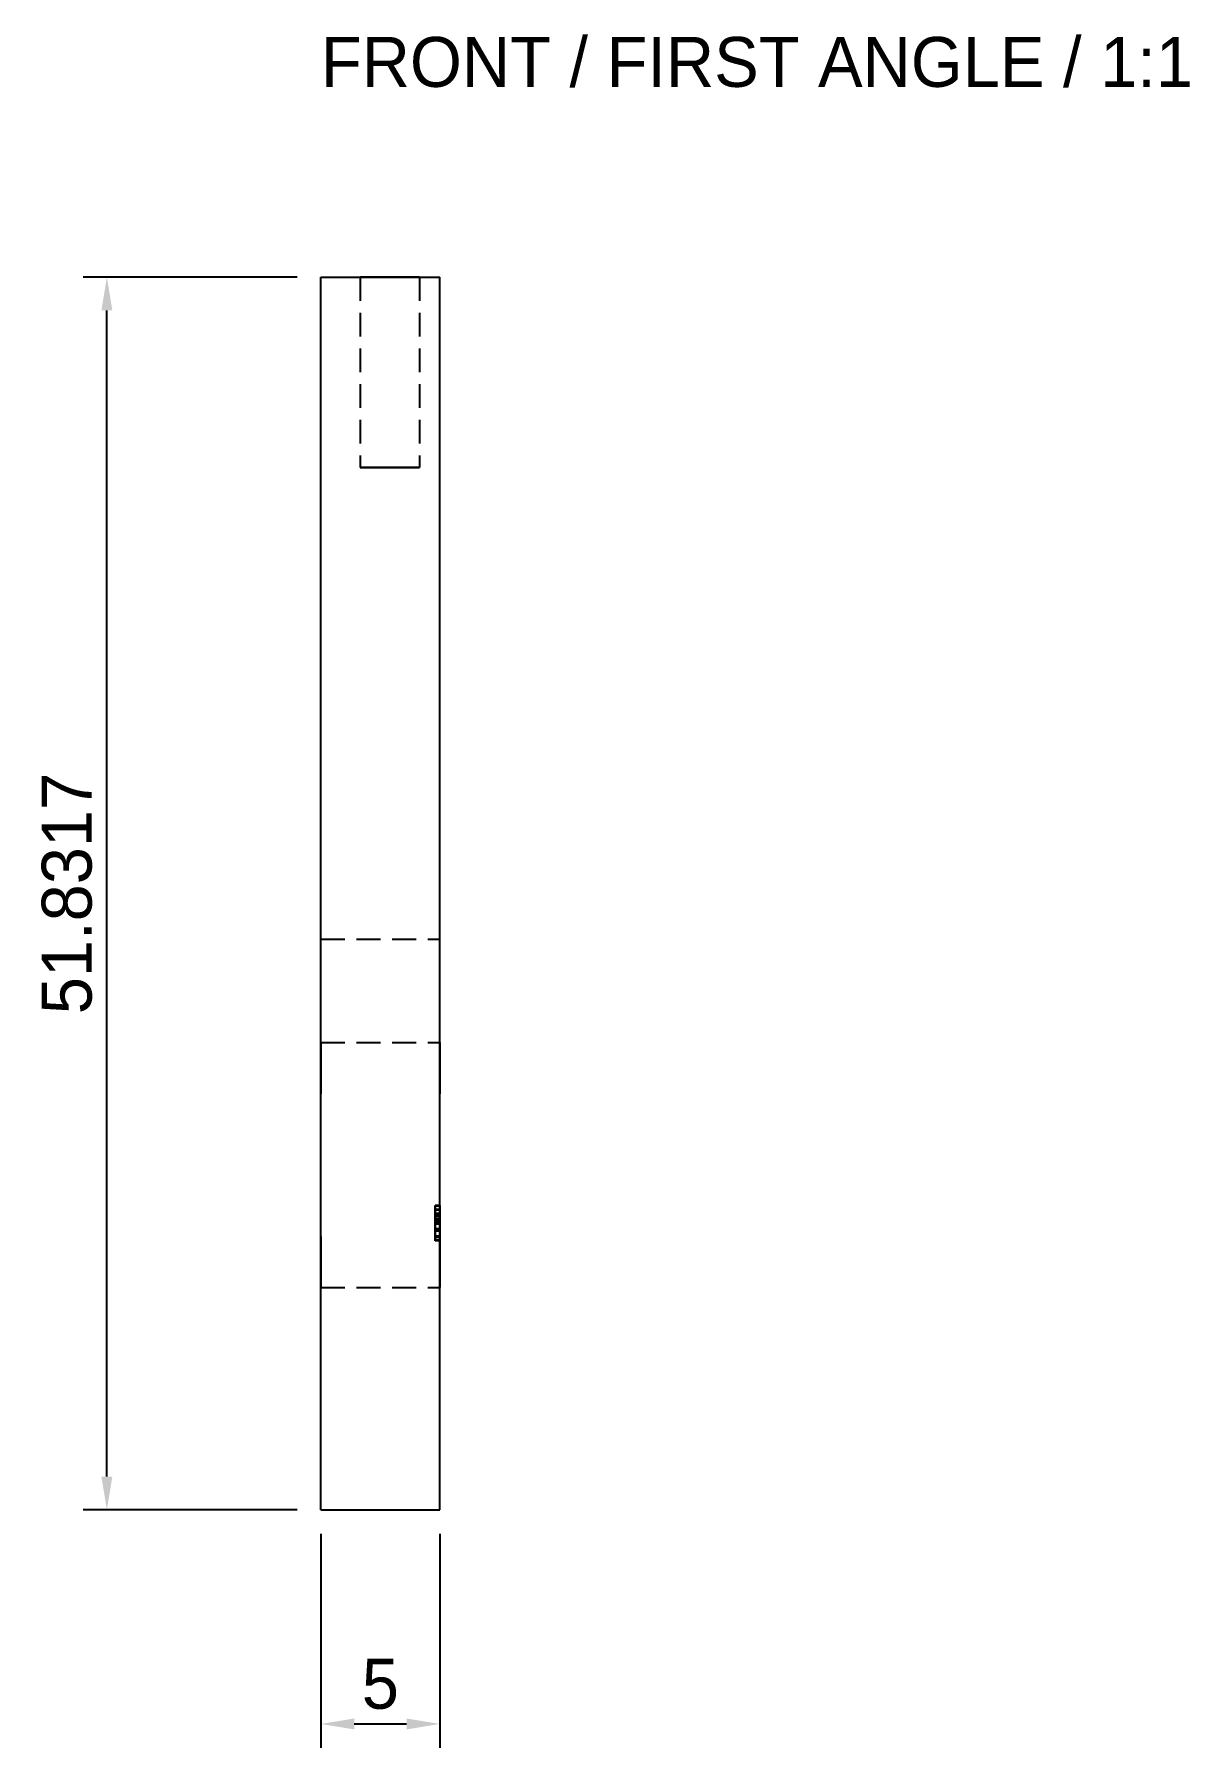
# Model space of a CAD drawing. Header units: millimetres. Extents: x -120 to 216, y -102 to 66.
# Drawn here: x -12.1 to 36.5, y -10 to 62 of the extents above; entities that cross this region are included whole.
import ezdxf

# ---------------------------------------------------------------- set-up
doc = ezdxf.new("R2010")
doc.units = ezdxf.units.MM
doc.linetypes.add('DASHED', pattern=[1.5, 1, -0.5])
for name, color, linetype in [('ANNOTATION', 7, 'Continuous'), ('DIMENSION', 3, 'Continuous'), ('HIDDEN', 8, 'DASHED'), ('VISIBLE', 7, 'Continuous')]:
    doc.layers.add(name, color=color, linetype=linetype)
doc.dimstyles.get("Standard").update_dxf_attribs({"dimtxt": 2.5, "dimasz": 2.5, "dimexe": 1.25, "dimexo": 0.625, "dimtad": 1, "dimcen": 2.5, "dimazin": 3, "dimtfac": 1, "dimtmove": 0, "dimatfit": 3})

msp = doc.modelspace()

# ---------------------------------------------------------------- linework, layer by layer
at = {"layer": 'HIDDEN'}
for points in [[(0, 24), (0, 51.83169)], [(0, 51.83169), (5, 51.83169)], [(1.65, 51.83169), (1.68134, 51.83169), (1.77379, 51.83169), (1.92271, 51.83169), (2.12064, 51.83169), (2.35765, 51.83169), (2.62185, 51.83169), (2.9, 51.83169), (3.17815, 51.83169), (3.44235, 51.83169), (3.67936, 51.83169), (3.87729, 51.83169), (4.02621, 51.83169), (4.11866, 51.83169), (4.15, 51.83169)], [(4.15, 51.83169), (4.11866, 51.83169), (4.02621, 51.83169), (3.87729, 51.83169), (3.67936, 51.83169), (3.44235, 51.83169), (3.17815, 51.83169), (2.9, 51.83169), (2.62185, 51.83169), (2.35765, 51.83169), (2.12064, 51.83169), (1.92271, 51.83169), (1.77379, 51.83169), (1.68134, 51.83169), (1.65, 51.83169)], [(1.65, 51.83169), (1.68134, 51.83169), (1.77379, 51.83169), (1.92271, 51.83169), (2.12064, 51.83169), (2.35765, 51.83169), (2.62185, 51.83169), (2.9, 51.83169), (3.17815, 51.83169), (3.44235, 51.83169), (3.67936, 51.83169), (3.87729, 51.83169), (4.02621, 51.83169), (4.11866, 51.83169), (4.15, 51.83169)], [(4.15, 51.83169), (4.11866, 51.83169), (4.02621, 51.83169), (3.87729, 51.83169), (3.67936, 51.83169), (3.44235, 51.83169), (3.17815, 51.83169), (2.9, 51.83169), (2.62185, 51.83169), (2.35765, 51.83169), (2.12064, 51.83169), (1.92271, 51.83169), (1.77379, 51.83169), (1.68134, 51.83169), (1.65, 51.83169)], [(1.65, 51.83169), (1.65, 43.83169)], [(1.65, 51.83169), (1.65, 43.83169)], [(4.15, 51.83169), (4.15, 43.83169)], [(4.15, 51.83169), (4.15, 43.83169)], [(5, 24), (5, 51.83169)], [(1.65, 43.83169), (1.68134, 43.83169), (1.77379, 43.83169), (1.92271, 43.83169), (2.12064, 43.83169), (2.35765, 43.83169), (2.62185, 43.83169), (2.9, 43.83169), (3.17815, 43.83169), (3.44235, 43.83169), (3.67936, 43.83169), (3.87729, 43.83169), (4.02621, 43.83169), (4.11866, 43.83169), (4.15, 43.83169)], [(4.15, 43.83169), (4.11866, 43.83169), (4.02621, 43.83169), (3.87729, 43.83169), (3.67936, 43.83169), (3.44235, 43.83169), (3.17815, 43.83169), (2.9, 43.83169), (2.62185, 43.83169), (2.35765, 43.83169), (2.12064, 43.83169), (1.92271, 43.83169), (1.77379, 43.83169), (1.68134, 43.83169), (1.65, 43.83169)], [(1.65, 43.83169), (1.68134, 43.83169), (1.77379, 43.83169), (1.92271, 43.83169), (2.12064, 43.83169), (2.35765, 43.83169), (2.62185, 43.83169), (2.9, 43.83169), (3.17815, 43.83169), (3.44235, 43.83169), (3.67936, 43.83169), (3.87729, 43.83169), (4.02621, 43.83169), (4.11866, 43.83169), (4.15, 43.83169)], [(4.15, 43.83169), (4.11866, 43.83169), (4.02621, 43.83169), (3.87729, 43.83169), (3.67936, 43.83169), (3.44235, 43.83169), (3.17815, 43.83169), (2.9, 43.83169), (2.62185, 43.83169), (2.35765, 43.83169), (2.12064, 43.83169), (1.92271, 43.83169), (1.77379, 43.83169), (1.68134, 43.83169), (1.65, 43.83169)], [(0, 0), (0, 24)], [(0, 24), (5, 24)], [(0, 24), (5, 24)], [(5, 0), (5, 24)], [(0, 17.5), (0, 17.74072), (0, 17.97842), (0, 18.2101), (0, 18.43285), (0, 18.64387), (0, 18.8405), (0, 19.02028), (0, 19.18094), (0, 19.32046), (0, 19.43708), (0, 19.52935), (0, 19.5961), (0, 19.63648), (0, 19.65)], [(0, 19.65), (0, 19.63648), (0, 19.5961), (0, 19.52935), (0, 19.43708), (0, 19.32046), (0, 19.18094), (0, 19.02028), (0, 18.8405), (0, 18.64387), (0, 18.43285), (0, 18.2101), (0, 17.97842), (0, 17.74072), (0, 17.5)], [(0, 19.65), (5, 19.65)], [(5, 17.5), (5, 17.74072), (5, 17.97842), (5, 18.2101), (5, 18.43285), (5, 18.64387), (5, 18.8405), (5, 19.02028), (5, 19.18094), (5, 19.32046), (5, 19.43708), (5, 19.52935), (5, 19.5961), (5, 19.63648), (5, 19.65)], [(5, 19.65), (5, 19.63648), (5, 19.5961), (5, 19.52935), (5, 19.43708), (5, 19.32046), (5, 19.18094), (5, 19.02028), (5, 18.8405), (5, 18.64387), (5, 18.43285), (5, 18.2101), (5, 17.97842), (5, 17.74072), (5, 17.5)], [(0, 11.5), (0, 17.5)], [(0, 11.5), (0, 17.5)], [(5, 11.5), (5, 17.5)], [(5, 11.5), (5, 17.5)], [(5, 12.79541), (4.8, 12.79541)], [(4.8, 12.79541), (4.8, 12.79221), (4.8, 12.78259), (4.8, 12.76657), (4.8, 12.74414)], [(4.8, 12.74658), (4.8, 12.76794), (4.8, 12.7832), (4.8, 12.79236), (4.8, 12.79541)], [(5, 12.77686), (4.8, 12.77686)], [(4.8, 12.77686), (4.8, 12.77371), (4.8, 12.76428), (4.8, 12.74857), (4.8, 12.72656)], [(4.8, 12.67969), (4.8, 12.70246), (4.8, 12.7222), (4.8, 12.7389), (4.8, 12.75256), (4.8, 12.76319), (4.8, 12.77078), (4.8, 12.77534), (4.8, 12.77686)], [(5, 12.77686), (4.8, 12.77686)], [(5, 12.77686), (4.8, 12.77686)], [(4.8, 12.58545), (4.8, 12.68262), (4.8, 12.77686)], [(4.8, 12.77686), (4.8, 11.33936)], [(5, 12.77686), (4.8, 12.77686)], [(4.8, 12.77686), (4.8, 12.77507), (4.8, 12.76971), (4.8, 12.76079), (4.8, 12.74829), (4.8, 12.73222), (4.8, 12.71259), (4.8, 12.68938), (4.8, 12.6626)], [(4.8, 12.6709), (4.8, 12.69573), (4.8, 12.71725), (4.8, 12.73547), (4.8, 12.75037), (4.8, 12.76196), (4.8, 12.77023), (4.8, 12.7752), (4.8, 12.77686)], [(5, 12.771), (4.8, 12.771)], [(4.8, 12.771), (4.8, 12.76971), (4.8, 12.76587), (4.8, 12.75946), (4.8, 12.75049)], [(5, 12.771), (4.8, 12.771)], [(4.8, 11.33936), (4.8, 12.771)], [(5, 12.771), (4.8, 12.771)], [(4.8, 12.771), (4.8, 11.33936)], [(5, 12.771), (4.8, 12.771)], [(4.8, 12.18311), (4.8, 12.771)], [(5, 12.771), (4.8, 12.771)], [(4.8, 12.771), (4.8, 12.18311)], [(5, 12.771), (4.8, 12.771)], [(4.8, 11.33936), (4.8, 12.771)], [(4.8, 12.75049), (4.8, 12.73346), (4.8, 12.71069), (4.8, 12.68219), (4.8, 12.64795)], [(4.8, 12.60352), (4.8, 12.6478), (4.8, 12.6864), (4.8, 12.71933), (4.8, 12.74658)], [(4.8, 12.74414), (4.8, 12.71548), (4.8, 12.68079), (4.8, 12.64005), (4.8, 12.59326)], [(4.8, 12.72656), (4.8, 12.69913), (4.8, 12.66711), (4.8, 12.63052), (4.8, 12.58936)], [(4.8, 12.40576), (4.8, 12.44871), (4.8, 12.48917), (4.8, 12.52714), (4.8, 12.56262), (4.8, 12.59562), (4.8, 12.62613), (4.8, 12.65415), (4.8, 12.67969)], [(4.8, 12.36279), (4.8, 12.41183), (4.8, 12.45786), (4.8, 12.50088), (4.8, 12.54089), (4.8, 12.5779), (4.8, 12.61191), (4.8, 12.64291), (4.8, 12.6709)], [(4.8, 12.6626), (4.8, 12.60205), (4.8, 12.53467), (4.8, 12.46045), (4.8, 12.37939)], [(4.8, 12.64795), (4.8, 12.59677), (4.8, 12.53894), (4.8, 12.47446), (4.8, 12.40332)], [(5, 12.63232), (4.8, 12.63232)], [(4.8, 12.63232), (4.8, 12.63132), (4.8, 12.6283), (4.8, 12.62326), (4.8, 12.61621), (4.8, 12.60715), (4.8, 12.59607), (4.8, 12.58298), (4.8, 12.56787)], [(4.8, 12.56885), (4.8, 12.59662), (4.8, 12.61646), (4.8, 12.62836), (4.8, 12.63232)], [(5, 12.63135), (4.8, 12.63135)], [(4.8, 12.63135), (4.8, 12.63016), (4.8, 12.62659), (4.8, 12.62064), (4.8, 12.6123), (4.8, 12.60159), (4.8, 12.5885), (4.8, 12.57303), (4.8, 12.55518)], [(4.8, 12.55957), (4.8, 12.57639), (4.8, 12.59097), (4.8, 12.60331), (4.8, 12.6134), (4.8, 12.62125), (4.8, 12.62686), (4.8, 12.63023), (4.8, 12.63135)], [(5, 12.62842), (4.8, 12.62842)], [(4.8, 12.62842), (4.8, 12.62448), (4.8, 12.61267), (4.8, 12.59299), (4.8, 12.56543)], [(4.8, 12.55908), (4.8, 12.57533), (4.8, 12.58942), (4.8, 12.60133), (4.8, 12.61108), (4.8, 12.61867), (4.8, 12.62408), (4.8, 12.62733), (4.8, 12.62842)], [(4.8, 12.40088), (4.8, 12.50574), (4.8, 12.60352)], [(4.8, 12.60205), (4.8, 11.5083)], [(4.8, 12.57275), (4.8, 12.58557), (4.8, 12.59473), (4.8, 12.60022), (4.8, 12.60205)], [(5, 12.60205), (4.8, 12.60205)], [(5, 12.60205), (4.8, 12.60205)], [(4.8, 12.59326), (4.8, 12.54181), (4.8, 12.48706), (4.8, 12.42902), (4.8, 12.36768)], [(4.8, 12.58936), (4.8, 12.49976), (4.8, 12.40479)], [(4.8, 12.41748), (4.8, 12.45398), (4.8, 12.49414), (4.8, 12.53796), (4.8, 12.58545)], [(4.8, 12.41113), (4.8, 12.44004), (4.8, 12.46646), (4.8, 12.49039), (4.8, 12.51184), (4.8, 12.5308), (4.8, 12.54727), (4.8, 12.56126), (4.8, 12.57275)], [(4.8, 12.40869), (4.8, 12.45496), (4.8, 12.49707), (4.8, 12.53503), (4.8, 12.56885)], [(4.8, 12.56787), (4.8, 12.55075), (4.8, 12.53162), (4.8, 12.51047), (4.8, 12.4873), (4.8, 12.46213), (4.8, 12.43494), (4.8, 12.40573), (4.8, 12.37451)], [(4.8, 12.56543), (4.8, 12.53232), (4.8, 12.49597), (4.8, 12.45639), (4.8, 12.41357)], [(4.8, 12.3833), (4.8, 12.4335), (4.8, 12.47961), (4.8, 12.52164), (4.8, 12.55957)], [(4.8, 12.354), (4.8, 12.3869), (4.8, 12.41772), (4.8, 12.44647), (4.8, 12.47314), (4.8, 12.49774), (4.8, 12.52026), (4.8, 12.54071), (4.8, 12.55908)], [(4.8, 12.55518), (4.8, 12.51343), (4.8, 12.46436), (4.8, 12.40796), (4.8, 12.34424)], [(5, 12.45947), (4.8, 12.45947)], [(4.8, 12.45947), (4.8, 12.33838)], [(4.8, 11.33936), (4.8, 12.45947)], [(5, 12.41748), (4.8, 12.41748)], [(4.8, 12.24756), (4.8, 12.41748)], [(4.8, 12.41357), (4.8, 12.37671), (4.8, 12.34326), (4.8, 12.31323), (4.8, 12.28662)], [(4.8, 12.06592), (4.8, 12.12045), (4.8, 12.17172), (4.8, 12.21975), (4.8, 12.26453), (4.8, 12.30605), (4.8, 12.34433), (4.8, 12.37936), (4.8, 12.41113)], [(4.8, 12.22803), (4.8, 12.26129), (4.8, 12.30249), (4.8, 12.35162), (4.8, 12.40869)], [(5, 12.40576), (4.8, 12.40576)], [(4.8, 12.37451), (4.8, 12.40576)], [(4.8, 12.40479), (4.8, 12.35944), (4.8, 12.31616), (4.8, 12.27496), (4.8, 12.23584)], [(4.8, 12.40332), (4.8, 12.3262), (4.8, 12.24377), (4.8, 12.15604), (4.8, 12.06299)], [(4.8, 12.22266), (4.8, 12.26364), (4.8, 12.30701), (4.8, 12.35275), (4.8, 12.40088)], [(4.8, 12.17188), (4.8, 12.28064), (4.8, 12.3833)], [(4.8, 12.37939), (4.8, 12.21045)], [(5, 12.37451), (4.8, 12.37451)], [(5, 12.36768), (4.8, 12.36768)], [(4.8, 12.36768), (4.8, 12.354)], [(5, 12.36279), (4.8, 12.36279)], [(4.8, 12.34424), (4.8, 12.36279)], [(5, 12.354), (4.8, 12.354)], [(5, 12.34424), (4.8, 12.34424)], [(4.8, 12.33838), (4.8, 12.31), (4.8, 12.2854), (4.8, 12.26459), (4.8, 12.24756)], [(4.8, 12.28662), (4.8, 12.18457)], [(5, 12.24756), (4.8, 12.24756)], [(5, 12.74658), (5, 12.76794), (5, 12.7832), (5, 12.79236), (5, 12.79541)], [(5, 12.79541), (5, 12.79221), (5, 12.78259), (5, 12.76657), (5, 12.74414)], [(5, 12.67969), (5, 12.70246), (5, 12.7222), (5, 12.7389), (5, 12.75256), (5, 12.76319), (5, 12.77078), (5, 12.77534), (5, 12.77686)], [(5, 12.77686), (5, 12.77371), (5, 12.76428), (5, 12.74857), (5, 12.72656)], [(5, 12.77686), (5, 11.33936)], [(5, 12.58545), (5, 12.68262), (5, 12.77686)], [(5, 12.6709), (5, 12.69573), (5, 12.71725), (5, 12.73547), (5, 12.75037), (5, 12.76196), (5, 12.77023), (5, 12.7752), (5, 12.77686)], [(5, 12.77686), (5, 12.77507), (5, 12.76971), (5, 12.76079), (5, 12.74829), (5, 12.73222), (5, 12.71259), (5, 12.68938), (5, 12.6626)], [(5, 11.33936), (5, 12.771)], [(5, 12.771), (5, 12.76971), (5, 12.76587), (5, 12.75946), (5, 12.75049)], [(5, 11.33936), (5, 12.771)], [(5, 12.771), (5, 12.18311)], [(5, 12.18311), (5, 12.771)], [(5, 12.771), (5, 11.33936)], [(5, 12.75049), (5, 12.73346), (5, 12.71069), (5, 12.68219), (5, 12.64795)], [(5, 12.60352), (5, 12.6478), (5, 12.6864), (5, 12.71933), (5, 12.74658)], [(5, 12.74414), (5, 12.71548), (5, 12.68079), (5, 12.64005), (5, 12.59326)], [(5, 12.72656), (5, 12.69913), (5, 12.66711), (5, 12.63052), (5, 12.58936)], [(5, 12.40576), (5, 12.44871), (5, 12.48917), (5, 12.52714), (5, 12.56262), (5, 12.59562), (5, 12.62613), (5, 12.65415), (5, 12.67969)], [(5, 12.36279), (5, 12.41183), (5, 12.45786), (5, 12.50088), (5, 12.54089), (5, 12.5779), (5, 12.61191), (5, 12.64291), (5, 12.6709)], [(5, 12.6626), (5, 12.60205), (5, 12.53467), (5, 12.46045), (5, 12.37939)], [(5, 12.64795), (5, 12.59677), (5, 12.53894), (5, 12.47446), (5, 12.40332)], [(5, 12.56885), (5, 12.59662), (5, 12.61646), (5, 12.62836), (5, 12.63232)], [(5, 12.63232), (5, 12.63132), (5, 12.6283), (5, 12.62326), (5, 12.61621), (5, 12.60715), (5, 12.59607), (5, 12.58298), (5, 12.56787)], [(5, 12.55957), (5, 12.57639), (5, 12.59097), (5, 12.60331), (5, 12.6134), (5, 12.62125), (5, 12.62686), (5, 12.63023), (5, 12.63135)], [(5, 12.63135), (5, 12.63016), (5, 12.62659), (5, 12.62064), (5, 12.6123), (5, 12.60159), (5, 12.5885), (5, 12.57303), (5, 12.55518)], [(5, 12.55908), (5, 12.57533), (5, 12.58942), (5, 12.60133), (5, 12.61108), (5, 12.61867), (5, 12.62408), (5, 12.62733), (5, 12.62842)], [(5, 12.62842), (5, 12.62448), (5, 12.61267), (5, 12.59299), (5, 12.56543)], [(5, 12.40088), (5, 12.50574), (5, 12.60352)], [(5, 12.60205), (5, 11.5083)], [(5, 12.57275), (5, 12.58557), (5, 12.59473), (5, 12.60022), (5, 12.60205)], [(5, 12.59326), (5, 12.54181), (5, 12.48706), (5, 12.42902), (5, 12.36768)], [(5, 12.58936), (5, 12.49976), (5, 12.40479)], [(5, 12.41748), (5, 12.45398), (5, 12.49414), (5, 12.53796), (5, 12.58545)], [(5, 12.41113), (5, 12.44004), (5, 12.46646), (5, 12.49039), (5, 12.51184), (5, 12.5308), (5, 12.54727), (5, 12.56126), (5, 12.57275)], [(5, 12.40869), (5, 12.45496), (5, 12.49707), (5, 12.53503), (5, 12.56885)], [(5, 12.56787), (5, 12.55075), (5, 12.53162), (5, 12.51047), (5, 12.4873), (5, 12.46213), (5, 12.43494), (5, 12.40573), (5, 12.37451)], [(5, 12.56543), (5, 12.53232), (5, 12.49597), (5, 12.45639), (5, 12.41357)], [(5, 12.3833), (5, 12.4335), (5, 12.47961), (5, 12.52164), (5, 12.55957)], [(5, 12.354), (5, 12.3869), (5, 12.41772), (5, 12.44647), (5, 12.47314), (5, 12.49774), (5, 12.52026), (5, 12.54071), (5, 12.55908)], [(5, 12.55518), (5, 12.51343), (5, 12.46436), (5, 12.40796), (5, 12.34424)], [(5, 11.33936), (5, 12.45947)], [(5, 12.45947), (5, 12.33838)], [(5, 12.24756), (5, 12.41748)], [(5, 12.41357), (5, 12.37671), (5, 12.34326), (5, 12.31323), (5, 12.28662)], [(5, 12.06592), (5, 12.12045), (5, 12.17172), (5, 12.21975), (5, 12.26453), (5, 12.30605), (5, 12.34433), (5, 12.37936), (5, 12.41113)], [(5, 12.22803), (5, 12.26129), (5, 12.30249), (5, 12.35162), (5, 12.40869)], [(5, 12.37451), (5, 12.40576)], [(5, 12.40479), (5, 12.35944), (5, 12.31616), (5, 12.27496), (5, 12.23584)], [(5, 12.40332), (5, 12.3262), (5, 12.24377), (5, 12.15604), (5, 12.06299)], [(5, 12.22266), (5, 12.26364), (5, 12.30701), (5, 12.35275), (5, 12.40088)], [(5, 12.17188), (5, 12.28064), (5, 12.3833)], [(5, 12.37939), (5, 12.21045)], [(5, 12.36768), (5, 12.354)], [(5, 12.34424), (5, 12.36279)], [(5, 12.33838), (5, 12.31), (5, 12.2854), (5, 12.26459), (5, 12.24756)], [(5, 12.28662), (5, 12.18457)], [(4.8, 12.23584), (4.8, 12.19971), (4.8, 12.16748), (4.8, 12.13916), (4.8, 12.11475)], [(4.8, 12.16943), (4.8, 12.1731), (4.8, 12.18408), (4.8, 12.20239), (4.8, 12.22803)], [(4.8, 12.08936), (4.8, 12.11783), (4.8, 12.14954), (4.8, 12.18448), (4.8, 12.22266)], [(4.8, 12.21045), (4.8, 12.12524), (4.8, 12.03564)], [(4.8, 12.18457), (4.8, 12.13562), (4.8, 12.09326)], [(5, 12.18311), (4.8, 12.18311)], [(5, 12.18311), (4.8, 12.18311)], [(4.8, 11.86865), (4.8, 11.91526), (4.8, 11.95938), (4.8, 12.00101), (4.8, 12.04016), (4.8, 12.07682), (4.8, 12.11099), (4.8, 12.14268), (4.8, 12.17188)], [(5, 12.17139), (4.8, 12.17139)], [(4.8, 12.17139), (4.8, 12.16943)], [(4.8, 12.01709), (4.8, 12.17139)], [(5, 12.16943), (4.8, 12.16943)], [(5, 12.11475), (4.8, 12.11475)], [(4.8, 12.11475), (4.8, 12.09616), (4.8, 12.0697), (4.8, 12.03537), (4.8, 11.99316)], [(4.8, 12.09326), (4.8, 12.06253), (4.8, 12.02795), (4.8, 11.98953), (4.8, 11.94727)], [(4.8, 12), (4.8, 12.04602), (4.8, 12.08936)], [(4.8, 11.79004), (4.8, 11.84995), (4.8, 11.91589), (4.8, 11.98788), (4.8, 12.06592)], [(4.8, 12.06299), (4.8, 11.98376), (4.8, 11.90918), (4.8, 11.83923), (4.8, 11.77393)], [(5, 12.03662), (4.8, 12.03662)], [(4.8, 12.03662), (4.8, 12.0354), (4.8, 12.03174), (4.8, 12.02563), (4.8, 12.01709)], [(4.8, 11.95801), (4.8, 11.97643), (4.8, 11.9924), (4.8, 12.00591), (4.8, 12.01697), (4.8, 12.02557), (4.8, 12.03171), (4.8, 12.03539), (4.8, 12.03662)], [(4.8, 12.03564), (4.8, 12.01163), (4.8, 11.98547), (4.8, 11.95718), (4.8, 11.92676), (4.8, 11.8942), (4.8, 11.8595), (4.8, 11.82266), (4.8, 11.78369)], [(5, 12.01709), (4.8, 12.01709)], [(5, 12.01416), (4.8, 12.01416)], [(4.8, 12.01416), (4.8, 11.33936)], [(5, 12.01416), (4.8, 12.01416)], [(4.8, 11.33936), (4.8, 12.01416)], [(4.8, 11.93018), (4.8, 11.94296), (4.8, 11.95886), (4.8, 11.97787), (4.8, 12)], [(4.8, 11.99316), (4.8, 11.94412), (4.8, 11.88928), (4.8, 11.82864), (4.8, 11.76221)], [(4.8, 11.7583), (4.8, 11.81619), (4.8, 11.86877), (4.8, 11.91605), (4.8, 11.95801)], [(4.8, 11.94727), (4.8, 11.9014), (4.8, 11.85217), (4.8, 11.79959), (4.8, 11.74365)], [(4.8, 11.8457), (4.8, 11.86984), (4.8, 11.89197), (4.8, 11.91208), (4.8, 11.93018)], [(4.8, 11.65186), (4.8, 11.70056), (4.8, 11.75293), (4.8, 11.80896), (4.8, 11.86865)], [(4.8, 11.72803), (4.8, 11.76065), (4.8, 11.79114), (4.8, 11.81949), (4.8, 11.8457)], [(5, 11.81494), (4.8, 11.81494)], [(4.8, 11.81494), (4.8, 11.76364), (4.8, 11.71716), (4.8, 11.67551), (4.8, 11.63867)], [(4.8, 11.79932), (4.8, 11.81494)], [(4.8, 11.54199), (4.8, 11.60074), (4.8, 11.66321), (4.8, 11.7294), (4.8, 11.79932)], [(5, 11.79932), (4.8, 11.79932)], [(4.8, 11.60889), (4.8, 11.64548), (4.8, 11.68787), (4.8, 11.73605), (4.8, 11.79004)], [(4.8, 11.78369), (4.8, 11.75182), (4.8, 11.72263), (4.8, 11.6961), (4.8, 11.67224), (4.8, 11.65105), (4.8, 11.63254), (4.8, 11.61669), (4.8, 11.60352)], [(4.8, 11.77393), (4.8, 11.71365), (4.8, 11.65881), (4.8, 11.60941), (4.8, 11.56543)], [(4.8, 11.76221), (4.8, 11.67203), (4.8, 11.58899), (4.8, 11.51309), (4.8, 11.44434)], [(4.8, 11.54541), (4.8, 11.59094), (4.8, 11.6416), (4.8, 11.69739), (4.8, 11.7583)], [(4.8, 11.74365), (4.8, 11.63269), (4.8, 11.52832)], [(5, 11.74072), (4.8, 11.74072)], [(4.8, 11.74072), (4.8, 11.70467), (4.8, 11.67123), (4.8, 11.6404), (4.8, 11.61218), (4.8, 11.58657), (4.8, 11.56357), (4.8, 11.54317), (4.8, 11.52539)], [(4.8, 11.71729), (4.8, 11.74072)], [(4.8, 11.60547), (4.8, 11.66418), (4.8, 11.72803)], [(4.8, 11.42627), (4.8, 11.45538), (4.8, 11.48657), (4.8, 11.51984), (4.8, 11.55518), (4.8, 11.59259), (4.8, 11.63208), (4.8, 11.67365), (4.8, 11.71729)], [(5, 11.71729), (4.8, 11.71729)], [(4.8, 11.46143), (4.8, 11.65186)], [(4.8, 11.63867), (4.8, 11.6059), (4.8, 11.57642), (4.8, 11.55023), (4.8, 11.52734)], [(4.8, 11.53467), (4.8, 11.54919), (4.8, 11.56641), (4.8, 11.5863), (4.8, 11.60889)], [(4.8, 11.51709), (4.8, 11.5347), (4.8, 11.5553), (4.8, 11.57889), (4.8, 11.60547)], [(4.8, 11.60352), (4.8, 11.5083)], [(4.8, 11.56543), (4.8, 11.52637), (4.8, 11.4917), (4.8, 11.46143), (4.8, 11.43555)], [(4.8, 11.45947), (4.8, 11.46082), (4.8, 11.46484), (4.8, 11.47156), (4.8, 11.48096), (4.8, 11.49304), (4.8, 11.50781), (4.8, 11.52527), (4.8, 11.54541)], [(4.8, 11.37158), (4.8, 11.40347), (4.8, 11.4425), (4.8, 11.48868), (4.8, 11.54199)], [(4.8, 11.5083), (4.8, 11.50995), (4.8, 11.51489), (4.8, 11.52313), (4.8, 11.53467)], [(4.8, 11.52832), (4.8, 11.48059), (4.8, 11.43848), (4.8, 11.40198), (4.8, 11.37109)], [(4.8, 11.52734), (4.8, 11.50876), (4.8, 11.49548), (4.8, 11.48752), (4.8, 11.48486)], [(5, 12.23584), (5, 12.19971), (5, 12.16748), (5, 12.13916), (5, 12.11475)], [(5, 12.16943), (5, 12.1731), (5, 12.18408), (5, 12.20239), (5, 12.22803)], [(5, 12.08936), (5, 12.11783), (5, 12.14954), (5, 12.18448), (5, 12.22266)], [(5, 12.21045), (5, 12.12524), (5, 12.03564)], [(5, 12.18457), (5, 12.13562), (5, 12.09326)], [(5, 11.86865), (5, 11.91526), (5, 11.95938), (5, 12.00101), (5, 12.04016), (5, 12.07682), (5, 12.11099), (5, 12.14268), (5, 12.17188)], [(5, 12.01709), (5, 12.17139)], [(5, 12.17139), (5, 12.16943)], [(5, 12.11475), (5, 12.09616), (5, 12.0697), (5, 12.03537), (5, 11.99316)], [(5, 12.09326), (5, 12.06253), (5, 12.02795), (5, 11.98953), (5, 11.94727)], [(5, 12), (5, 12.04602), (5, 12.08936)], [(5, 11.79004), (5, 11.84995), (5, 11.91589), (5, 11.98788), (5, 12.06592)], [(5, 12.06299), (5, 11.98376), (5, 11.90918), (5, 11.83923), (5, 11.77393)], [(5, 11.95801), (5, 11.97643), (5, 11.9924), (5, 12.00591), (5, 12.01697), (5, 12.02557), (5, 12.03171), (5, 12.03539), (5, 12.03662)], [(5, 12.03662), (5, 12.0354), (5, 12.03174), (5, 12.02563), (5, 12.01709)], [(5, 12.03564), (5, 12.01163), (5, 11.98547), (5, 11.95718), (5, 11.92676), (5, 11.8942), (5, 11.8595), (5, 11.82266), (5, 11.78369)], [(5, 12.01416), (5, 11.33936)], [(5, 11.33936), (5, 12.01416)], [(5, 11.93018), (5, 11.94296), (5, 11.95886), (5, 11.97787), (5, 12)], [(5, 11.99316), (5, 11.94412), (5, 11.88928), (5, 11.82864), (5, 11.76221)], [(5, 11.7583), (5, 11.81619), (5, 11.86877), (5, 11.91605), (5, 11.95801)], [(5, 11.94727), (5, 11.9014), (5, 11.85217), (5, 11.79959), (5, 11.74365)], [(5, 11.8457), (5, 11.86984), (5, 11.89197), (5, 11.91208), (5, 11.93018)], [(5, 11.65186), (5, 11.70056), (5, 11.75293), (5, 11.80896), (5, 11.86865)], [(5, 11.72803), (5, 11.76065), (5, 11.79114), (5, 11.81949), (5, 11.8457)], [(5, 11.79932), (5, 11.81494)], [(5, 11.81494), (5, 11.76364), (5, 11.71716), (5, 11.67551), (5, 11.63867)], [(5, 11.54199), (5, 11.60074), (5, 11.66321), (5, 11.7294), (5, 11.79932)], [(5, 11.60889), (5, 11.64548), (5, 11.68787), (5, 11.73605), (5, 11.79004)], [(5, 11.78369), (5, 11.75182), (5, 11.72263), (5, 11.6961), (5, 11.67224), (5, 11.65105), (5, 11.63254), (5, 11.61669), (5, 11.60352)], [(5, 11.77393), (5, 11.71365), (5, 11.65881), (5, 11.60941), (5, 11.56543)], [(5, 11.76221), (5, 11.67203), (5, 11.58899), (5, 11.51309), (5, 11.44434)], [(5, 11.54541), (5, 11.59094), (5, 11.6416), (5, 11.69739), (5, 11.7583)], [(5, 11.74365), (5, 11.63269), (5, 11.52832)], [(5, 11.71729), (5, 11.74072)], [(5, 11.74072), (5, 11.70467), (5, 11.67123), (5, 11.6404), (5, 11.61218), (5, 11.58657), (5, 11.56357), (5, 11.54317), (5, 11.52539)], [(5, 11.60547), (5, 11.66418), (5, 11.72803)], [(5, 11.42627), (5, 11.45538), (5, 11.48657), (5, 11.51984), (5, 11.55518), (5, 11.59259), (5, 11.63208), (5, 11.67365), (5, 11.71729)], [(5, 11.46143), (5, 11.65186)], [(5, 11.63867), (5, 11.6059), (5, 11.57642), (5, 11.55023), (5, 11.52734)], [(5, 11.53467), (5, 11.54919), (5, 11.56641), (5, 11.5863), (5, 11.60889)], [(5, 11.51709), (5, 11.5347), (5, 11.5553), (5, 11.57889), (5, 11.60547)], [(5, 11.60352), (5, 11.5083)], [(5, 11.56543), (5, 11.52637), (5, 11.4917), (5, 11.46143), (5, 11.43555)], [(5, 11.45947), (5, 11.46082), (5, 11.46484), (5, 11.47156), (5, 11.48096), (5, 11.49304), (5, 11.50781), (5, 11.52527), (5, 11.54541)], [(5, 11.37158), (5, 11.40347), (5, 11.4425), (5, 11.48868), (5, 11.54199)], [(5, 11.5083), (5, 11.50995), (5, 11.51489), (5, 11.52313), (5, 11.53467)], [(5, 11.52832), (5, 11.48059), (5, 11.43848), (5, 11.40198), (5, 11.37109)], [(5, 11.52734), (5, 11.50876), (5, 11.49548), (5, 11.48752), (5, 11.48486)], [(0, 11.5), (0, 11.25928), (0, 11.02158), (0, 10.7899), (0, 10.56715), (0, 10.35613), (0, 10.1595), (0, 9.97972), (0, 9.81906), (0, 9.67954), (0, 9.56292), (0, 9.47065), (0, 9.40391), (0, 9.36352), (0, 9.35)], [(0, 9.35), (0, 9.36352), (0, 9.40391), (0, 9.47065), (0, 9.56292), (0, 9.67954), (0, 9.81906), (0, 9.97972), (0, 10.1595), (0, 10.35613), (0, 10.56715), (0, 10.7899), (0, 11.02158), (0, 11.25928), (0, 11.5)], [(4.8, 11.52539), (4.8, 11.50994), (4.8, 11.49655), (4.8, 11.48522), (4.8, 11.47595), (4.8, 11.46874), (4.8, 11.46359), (4.8, 11.4605), (4.8, 11.45947)], [(4.8, 11.48486), (4.8, 11.48688), (4.8, 11.49292), (4.8, 11.50299), (4.8, 11.51709)], [(5, 11.5083), (4.8, 11.5083)], [(5, 11.5083), (4.8, 11.5083)], [(4.8, 11.5083), (4.8, 11.33936)], [(5, 11.5083), (4.8, 11.5083)], [(5, 11.5083), (4.8, 11.5083)], [(5, 11.48486), (4.8, 11.48486)], [(4.8, 11.33936), (4.8, 11.40161), (4.8, 11.46143)], [(5, 11.45947), (4.8, 11.45947)], [(4.8, 11.44434), (4.8, 11.41378), (4.8, 11.3873), (4.8, 11.36489), (4.8, 11.34656), (4.8, 11.3323), (4.8, 11.32211), (4.8, 11.316), (4.8, 11.31396)], [(4.8, 11.43555), (4.8, 11.4133), (4.8, 11.39392), (4.8, 11.37741), (4.8, 11.36377)], [(4.8, 11.31396), (4.8, 11.31572), (4.8, 11.32098), (4.8, 11.32976), (4.8, 11.34204), (4.8, 11.35783), (4.8, 11.37714), (4.8, 11.39995), (4.8, 11.42627)], [(4.8, 11.31494), (4.8, 11.31848), (4.8, 11.3291), (4.8, 11.3468), (4.8, 11.37158)], [(4.8, 11.37109), (4.8, 11.34653), (4.8, 11.32898), (4.8, 11.31845), (4.8, 11.31494)], [(4.8, 11.36377), (4.8, 11.35309), (4.8, 11.34546), (4.8, 11.34088), (4.8, 11.33936)], [(5, 11.33936), (4.8, 11.33936)], [(5, 11.33936), (4.8, 11.33936)], [(5, 11.33936), (4.8, 11.33936)], [(5, 11.33936), (4.8, 11.33936)], [(5, 11.33936), (4.8, 11.33936)], [(5, 11.33936), (4.8, 11.33936)], [(5, 11.33936), (4.8, 11.33936)], [(5, 11.33936), (4.8, 11.33936)], [(5, 11.33936), (4.8, 11.33936)], [(5, 11.33936), (4.8, 11.33936)], [(5, 11.31494), (4.8, 11.31494)], [(5, 11.31396), (4.8, 11.31396)], [(5, 11.52539), (5, 11.50994), (5, 11.49655), (5, 11.48522), (5, 11.47595), (5, 11.46874), (5, 11.46359), (5, 11.4605), (5, 11.45947)], [(5, 11.48486), (5, 11.48688), (5, 11.49292), (5, 11.50299), (5, 11.51709)], [(5, 11.5083), (5, 11.33936)], [(5, 11.5), (5, 11.25928), (5, 11.02158), (5, 10.7899), (5, 10.56715), (5, 10.35613), (5, 10.1595), (5, 9.97972), (5, 9.81906), (5, 9.67954), (5, 9.56292), (5, 9.47065), (5, 9.40391), (5, 9.36352), (5, 9.35)], [(5, 9.35), (5, 9.36352), (5, 9.40391), (5, 9.47065), (5, 9.56292), (5, 9.67954), (5, 9.81906), (5, 9.97972), (5, 10.1595), (5, 10.35613), (5, 10.56715), (5, 10.7899), (5, 11.02158), (5, 11.25928), (5, 11.5)], [(5, 11.33936), (5, 11.40161), (5, 11.46143)], [(5, 11.44434), (5, 11.41378), (5, 11.3873), (5, 11.36489), (5, 11.34656), (5, 11.3323), (5, 11.32211), (5, 11.316), (5, 11.31396)], [(5, 11.43555), (5, 11.4133), (5, 11.39392), (5, 11.37741), (5, 11.36377)], [(5, 11.31396), (5, 11.31572), (5, 11.32098), (5, 11.32976), (5, 11.34204), (5, 11.35783), (5, 11.37714), (5, 11.39995), (5, 11.42627)], [(5, 11.31494), (5, 11.31848), (5, 11.3291), (5, 11.3468), (5, 11.37158)], [(5, 11.37109), (5, 11.34653), (5, 11.32898), (5, 11.31845), (5, 11.31494)], [(5, 11.36377), (5, 11.35309), (5, 11.34546), (5, 11.34088), (5, 11.33936)], [(0, 9.35), (5, 9.35)], [(0, 0), (5, 0)]]:
    msp.add_lwpolyline(points, dxfattribs=at)
at = {"layer": 'VISIBLE'}
for points in [[(0, 0), (0, 51.83169)], [(0, 51.83169), (5, 51.83169)], [(5, 0), (5, 51.83169)], [(0, 0), (5, 0)]]:
    msp.add_lwpolyline(points, dxfattribs=at)

# ---------------------------------------------------------------- texts
at = {"layer": 'ANNOTATION'}
msp.add_text('FRONT / FIRST ANGLE / 1:1', height=2.1, dxfattribs=at).set_placement((0, 59.83169))

# ---------------------------------------------------------------- dimensions: what is measured, and where the dimension line sits
at = {"layer": 'DIMENSION'}
msp.add_linear_dim(base=(-9, 0), p1=(0, 0), p2=(0, 51.83169), angle=90, dimstyle='Standard', override={"dimtxt": 2.1, "dimasz": 1.4, "dimexe": 1, "dimexo": 1, "dimtad": 1, "dimdec": 4, "dimdsep": 46, "dimclrd": 3, "dimclre": 3, "dimclrt": 7}, dxfattribs=at).render()
msp.add_linear_dim(base=(0, -9), p1=(0, 0), p2=(5, 0), dimstyle='Standard', override={"dimtxt": 2.1, "dimasz": 1.4, "dimexe": 1, "dimexo": 1, "dimtad": 1, "dimdec": 4, "dimdsep": 46, "dimclrd": 3, "dimclre": 3, "dimclrt": 7}, dxfattribs=at).render()

doc.saveas('drawing.dxf')
